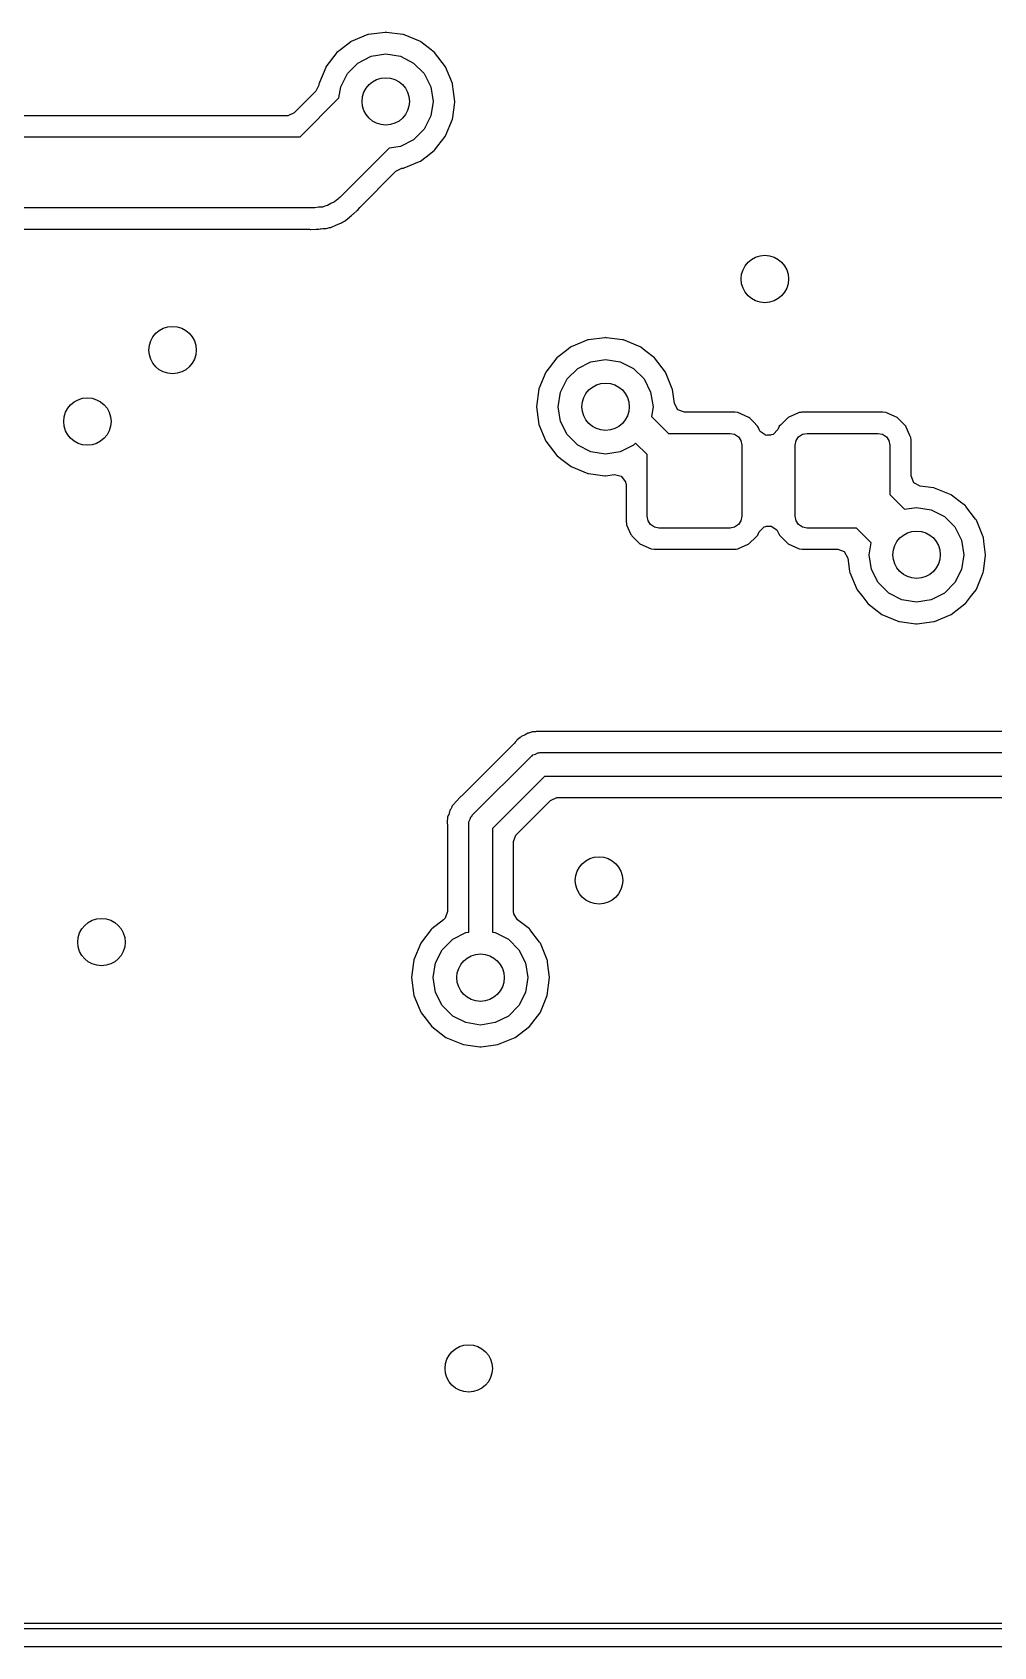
# Model space of a CAD drawing. Extents: x 124.6 to 173.9, y -108.3 to -87.7.
# Drawn here: x 142.42 to 150.53, y -108.35 to -94.72 of the extents above; entities that cross this region are included whole.
import ezdxf

# ---------------------------------------------------------------- set-up
doc = ezdxf.new("R2010")
doc.units = 0
doc.layers.add('BLACK', color=7, linetype='CONTINUOUS')

msp = doc.modelspace()

# ---------------------------------------------------------------- linework, layer by layer
at = {"layer": 'BLACK', "linetype": 'CONTINUOUS'}
for p, q in [((145.249, -94.7366), (145.108, -94.7949)), ((145.255, -94.7358), (145.249, -94.7366)), ((145.394, -94.7174), (145.255, -94.7358)), ((145.255, -94.7358), (145.255, -94.7358)), ((145.4, -94.7167), (145.394, -94.7174)), ((145.406, -94.7174), (145.4, -94.7167)), ((145.545, -94.7358), (145.406, -94.7174)), ((145.551, -94.7366), (145.545, -94.7358)), ((145.545, -94.7358), (145.545, -94.7358)), ((145.692, -94.7949), (145.551, -94.7366)), ((144.988, -94.8876), (144.895, -95.0084)), ((145.018, -94.864), (144.988, -94.8876)), ((145.104, -94.7983), (145.018, -94.864)), ((145.108, -94.7949), (145.104, -94.7983)), ((145.104, -94.7983), (145.104, -94.7983)), ((145.696, -94.7983), (145.692, -94.7949)), ((145.782, -94.864), (145.696, -94.7983)), ((145.696, -94.7983), (145.696, -94.7983)), ((145.812, -94.8876), (145.782, -94.864)), ((145.905, -95.0084), (145.812, -94.8876)), ((144.893, -95.0136), (144.84, -95.1418)), ((144.895, -95.0084), (144.893, -95.0136)), ((145.076, -95.0649), (145.165, -94.9764)), ((145.165, -94.9764), (145.276, -94.9196)), ((145.276, -94.9196), (145.4, -94.9)), ((145.4, -94.9), (145.524, -94.9196)), ((145.524, -94.9196), (145.635, -94.9764)), ((145.635, -94.9764), (145.724, -95.0649)), ((145.963, -95.149), (145.905, -95.0084)), ((144.836, -95.1547), (144.835, -95.1636)), ((144.837, -95.149), (144.836, -95.1547)), ((144.84, -95.1418), (144.837, -95.149)), ((145.02, -95.1764), (145.076, -95.0649)), ((145.724, -95.0649), (145.78, -95.1764)), ((145.964, -95.1547), (145.963, -95.149)), ((145.972, -95.2162), (145.964, -95.1547)), ((145.964, -95.1547), (145.964, -95.1547)), ((144.81, -95.2135), (144.627, -95.3964)), ((144.676, -95.6), (145.005, -95.2712)), ((144.835, -95.1636), (144.81, -95.2135)), ((145.005, -95.2712), (145.02, -95.1764)), ((145.78, -95.1764), (145.8, -95.3)), ((145.983, -95.3), (145.972, -95.2162)), ((144.566, -95.4217), (141.863, -95.4217)), ((144.574, -95.4214), (144.566, -95.4217)), ((144.627, -95.3964), (144.574, -95.4214)), ((145.78, -95.4236), (145.724, -95.5351)), ((145.8, -95.3), (145.78, -95.4236)), ((145.965, -95.4362), (145.983, -95.3056)), ((145.983, -95.3056), (145.983, -95.3)), ((145.724, -95.5351), (145.635, -95.6236)), ((145.905, -95.5916), (145.963, -95.451)), ((145.963, -95.451), (145.965, -95.4362)), ((141.8, -95.6), (144.676, -95.6)), ((145.429, -95.6954), (145.012, -96.1121)), ((145.524, -95.6804), (145.429, -95.6954)), ((145.635, -95.6236), (145.524, -95.6804)), ((145.812, -95.7124), (145.84, -95.676)), ((145.84, -95.676), (145.902, -95.5961)), ((145.902, -95.5961), (145.905, -95.5916)), ((145.902, -95.5961), (145.902, -95.5961)), ((145.556, -95.8612), (145.686, -95.8073)), ((145.686, -95.8073), (145.692, -95.8051)), ((145.692, -95.8051), (145.741, -95.7676)), ((145.741, -95.7676), (145.808, -95.7159)), ((145.808, -95.7159), (145.812, -95.7124)), ((145.18, -96.1959), (145.486, -95.8899)), ((145.486, -95.8899), (145.536, -95.8653)), ((145.536, -95.8653), (145.551, -95.8634)), ((145.551, -95.8634), (145.556, -95.8612)), ((145.556, -95.8612), (145.556, -95.8612)), ((145.012, -96.1121), (145.004, -96.1185)), ((144.8, -96.2), (141.924, -96.2)), ((144.833, -96.1939), (144.8, -96.2)), ((144.866, -96.1927), (144.833, -96.1939)), ((144.886, -96.1839), (144.866, -96.1927)), ((144.908, -96.1799), (144.886, -96.1839)), ((144.936, -96.1624), (144.908, -96.1799)), ((144.967, -96.1493), (144.936, -96.1624)), ((144.995, -96.1264), (144.967, -96.1493)), ((145.002, -96.1222), (144.995, -96.1264)), ((145.004, -96.1185), (145.002, -96.1222)), ((145.123, -96.2534), (145.128, -96.249)), ((145.128, -96.249), (145.159, -96.2217)), ((145.159, -96.2217), (145.164, -96.2177)), ((145.164, -96.2177), (145.169, -96.21)), ((145.169, -96.21), (145.18, -96.1959)), ((142.034, -96.3783), (144.737, -96.3783)), ((144.737, -96.3783), (144.753, -96.3801)), ((144.753, -96.3801), (144.755, -96.3803)), ((144.755, -96.3803), (144.761, -96.3817)), ((144.761, -96.3817), (144.767, -96.3813)), ((144.767, -96.3813), (144.813, -96.3785)), ((144.767, -96.3813), (144.767, -96.3813)), ((144.813, -96.3785), (144.818, -96.3783)), ((144.818, -96.3783), (144.834, -96.3783)), ((144.834, -96.3783), (144.845, -96.3767)), ((144.845, -96.3767), (144.852, -96.376)), ((144.852, -96.376), (144.868, -96.375)), ((144.868, -96.375), (144.892, -96.3736)), ((144.892, -96.3736), (144.898, -96.3732)), ((144.892, -96.3736), (144.892, -96.3736)), ((144.898, -96.3732), (144.908, -96.3696)), ((144.908, -96.3696), (144.925, -96.3653)), ((144.925, -96.3653), (144.936, -96.3638)), ((144.925, -96.3653), (144.925, -96.3653)), ((144.936, -96.3638), (144.941, -96.3612)), ((144.941, -96.3612), (144.977, -96.3448)), ((144.941, -96.3612), (144.941, -96.3612)), ((144.977, -96.3448), (144.984, -96.3422)), ((144.984, -96.3422), (145.021, -96.3287)), ((145.021, -96.3287), (145.027, -96.3267)), ((145.027, -96.3267), (145.035, -96.3204)), ((145.035, -96.3204), (145.051, -96.3115)), ((145.051, -96.3115), (145.06, -96.3071)), ((145.06, -96.3071), (145.095, -96.2772)), ((145.095, -96.2772), (145.1, -96.2729)), ((145.1, -96.2729), (145.112, -96.2646)), ((145.112, -96.2646), (145.123, -96.2534)), ((147.105, -97.3152), (146.964, -97.3735)), ((147.111, -97.3144), (147.105, -97.3152)), ((147.25, -97.296), (147.111, -97.3144)), ((147.111, -97.3144), (147.111, -97.3144)), ((147.256, -97.2953), (147.25, -97.296)), ((147.262, -97.296), (147.256, -97.2953)), ((147.398, -97.3139), (147.262, -97.296)), ((147.401, -97.3144), (147.398, -97.3139)), ((147.407, -97.3152), (147.401, -97.3144)), ((147.401, -97.3144), (147.401, -97.3144)), ((147.548, -97.3735), (147.407, -97.3152)), ((146.844, -97.4662), (146.751, -97.587)), ((146.925, -97.4033), (146.844, -97.4662)), ((146.96, -97.3769), (146.925, -97.4033)), ((146.964, -97.3735), (146.96, -97.3769)), ((146.96, -97.3769), (146.96, -97.3769)), ((147.552, -97.3769), (147.548, -97.3735)), ((147.587, -97.4033), (147.552, -97.3769)), ((147.552, -97.3769), (147.552, -97.3769)), ((147.668, -97.4662), (147.587, -97.4033)), ((147.761, -97.587), (147.668, -97.4662)), ((146.751, -97.587), (146.693, -97.7276)), ((146.932, -97.6435), (147.021, -97.555)), ((147.021, -97.555), (147.132, -97.4982)), ((147.132, -97.4982), (147.256, -97.4786)), ((147.256, -97.4786), (147.38, -97.4982)), ((147.38, -97.4982), (147.491, -97.555)), ((147.491, -97.555), (147.58, -97.6435)), ((147.819, -97.7276), (147.761, -97.587)), ((146.693, -97.7276), (146.673, -97.8786)), ((146.876, -97.755), (146.932, -97.6435)), ((147.58, -97.6435), (147.636, -97.755)), ((147.82, -97.7332), (147.819, -97.7276)), ((147.82, -97.7333), (147.82, -97.7332)), ((147.836, -97.8501), (147.82, -97.7333)), ((146.673, -97.8786), (146.693, -98.0296)), ((146.856, -97.8786), (146.876, -97.755)), ((146.876, -98.0022), (146.856, -97.8786)), ((147.636, -97.755), (147.656, -97.8786)), ((147.656, -97.8786), (147.643, -97.961)), ((147.866, -97.9051), (147.836, -97.8501)), ((146.932, -98.1137), (146.876, -98.0022)), ((147.643, -97.961), (147.786, -98.1036)), ((147.921, -97.9253), (147.866, -97.9051)), ((148.328, -97.9253), (147.921, -97.9253)), ((148.347, -97.9253), (148.328, -97.9253)), ((148.371, -97.9281), (148.347, -97.9253)), ((148.466, -97.97), (148.371, -97.9281)), ((148.472, -97.9756), (148.466, -97.97)), ((148.503, -98.007), (148.472, -97.9756)), ((148.539, -98.0432), (148.503, -98.007)), ((148.79, -97.9759), (148.731, -98.0348)), ((148.796, -97.9703), (148.79, -97.9759)), ((148.803, -97.967), (148.796, -97.9703)), ((148.885, -97.9308), (148.803, -97.967)), ((148.803, -97.967), (148.803, -97.967)), ((148.89, -97.9282), (148.885, -97.9308)), ((148.885, -97.9308), (148.885, -97.9308)), ((148.904, -97.9265), (148.89, -97.9282)), ((148.912, -97.9256), (148.904, -97.9265)), ((148.915, -97.9253), (148.912, -97.9256)), ((148.912, -97.9256), (148.912, -97.9256)), ((149.26, -97.9253), (148.915, -97.9253)), ((149.597, -97.9253), (149.26, -97.9253)), ((149.621, -97.9281), (149.597, -97.9253)), ((149.716, -97.97), (149.621, -97.9281)), ((149.722, -97.9756), (149.716, -97.97)), ((149.753, -98.007), (149.722, -97.9756)), ((149.789, -98.0432), (149.753, -98.007)), ((146.693, -98.0296), (146.751, -98.1702)), ((147.021, -98.2022), (146.932, -98.1137)), ((147.786, -98.1036), (148.306, -98.1036)), ((148.306, -98.1036), (148.344, -98.1112)), ((148.344, -98.1112), (148.377, -98.1329)), ((148.377, -98.1329), (148.398, -98.1653)), ((148.543, -98.0505), (148.539, -98.0432)), ((148.552, -98.0716), (148.543, -98.0505)), ((148.561, -98.0875), (148.552, -98.0716)), ((148.61, -98.1205), (148.561, -98.0875)), ((148.621, -98.1193), (148.61, -98.1205)), ((148.649, -98.1199), (148.621, -98.1193)), ((148.653, -98.1159), (148.649, -98.1199)), ((148.669, -98.1141), (148.653, -98.1159)), ((148.71, -98.0715), (148.669, -98.1141)), ((148.719, -98.051), (148.71, -98.0715)), ((148.722, -98.0436), (148.719, -98.051)), ((148.731, -98.0348), (148.722, -98.0436)), ((148.864, -98.1653), (148.885, -98.1329)), ((148.885, -98.1329), (148.918, -98.1112)), ((148.918, -98.1112), (148.956, -98.1036)), ((148.956, -98.1036), (149.556, -98.1036)), ((149.556, -98.1036), (149.594, -98.1112)), ((149.594, -98.1112), (149.627, -98.1329)), ((149.627, -98.1329), (149.648, -98.1653)), ((149.793, -98.0505), (149.789, -98.0432)), ((149.824, -98.1217), (149.793, -98.0505)), ((149.793, -98.0505), (149.793, -98.0505)), ((149.832, -98.138), (149.824, -98.1217)), ((149.834, -98.1623), (149.832, -98.138)), ((146.751, -98.1702), (146.844, -98.291)), ((146.844, -98.291), (146.848, -98.2945)), ((146.848, -98.2945), (146.887, -98.3245)), ((147.132, -98.259), (147.021, -98.2022)), ((147.256, -98.2786), (147.132, -98.259)), ((147.38, -98.259), (147.256, -98.2786)), ((147.491, -98.2022), (147.38, -98.259)), ((147.508, -98.1853), (147.491, -98.2022)), ((147.606, -98.2833), (147.508, -98.1853)), ((147.606, -98.8036), (147.606, -98.2833)), ((148.398, -98.1653), (148.406, -98.2036)), ((148.406, -98.2036), (148.406, -98.8036)), ((148.856, -98.2036), (148.864, -98.1653)), ((148.856, -98.8036), (148.856, -98.2036)), ((149.648, -98.1653), (149.656, -98.2036)), ((149.656, -98.2036), (149.656, -98.6209)), ((149.834, -98.1648), (149.834, -98.1623)), ((149.834, -98.4633), (149.834, -98.1648)), ((146.887, -98.3245), (146.964, -98.3837)), ((146.964, -98.3837), (147.105, -98.442)), ((147.105, -98.442), (147.111, -98.4428)), ((147.111, -98.4428), (147.111, -98.4428)), ((147.111, -98.4428), (147.25, -98.4611)), ((147.25, -98.4611), (147.256, -98.4619)), ((147.256, -98.4619), (147.33, -98.4521)), ((147.33, -98.4521), (147.388, -98.465)), ((147.388, -98.465), (147.424, -98.5119)), ((147.424, -98.5119), (147.428, -98.5379)), ((147.428, -98.5379), (147.428, -98.6925)), ((149.857, -98.5218), (149.834, -98.4633)), ((149.91, -98.5491), (149.857, -98.5218)), ((150.002, -98.5613), (149.91, -98.5491)), ((150.026, -98.5644), (150.002, -98.5613)), ((150.032, -98.5652), (150.026, -98.5644)), ((150.026, -98.5644), (150.026, -98.5644)), ((150.173, -98.6235), (150.032, -98.5652)), ((147.428, -98.6925), (147.428, -98.8449)), ((149.656, -98.6209), (149.78, -98.7446)), ((150.177, -98.6269), (150.173, -98.6235)), ((150.263, -98.6925), (150.177, -98.6269)), ((150.177, -98.6269), (150.177, -98.6269)), ((150.271, -98.6988), (150.263, -98.6925)), ((150.293, -98.7162), (150.271, -98.6988)), ((147.614, -98.8419), (147.606, -98.8036)), ((148.406, -98.8036), (148.398, -98.8419)), ((148.864, -98.8419), (148.856, -98.8036)), ((149.78, -98.7446), (149.881, -98.7286)), ((149.881, -98.7286), (150.005, -98.7482)), ((150.005, -98.7482), (150.116, -98.805)), ((150.116, -98.805), (150.205, -98.8935)), ((150.297, -98.7207), (150.293, -98.7162)), ((150.379, -98.828), (150.297, -98.7207)), ((150.386, -98.837), (150.379, -98.828)), ((150.444, -98.9776), (150.386, -98.837)), ((147.428, -98.8449), (147.431, -98.8692)), ((147.431, -98.8692), (147.433, -98.8751)), ((147.433, -98.8751), (147.433, -98.8751)), ((147.433, -98.8751), (147.47, -98.9567)), ((147.47, -98.9567), (147.47, -98.9567)), ((147.47, -98.9567), (147.473, -98.964)), ((147.473, -98.964), (147.478, -98.9696)), ((147.478, -98.9696), (147.54, -99.0313)), ((147.635, -98.8743), (147.614, -98.8419)), ((147.668, -98.896), (147.635, -98.8743)), ((147.706, -98.9036), (147.668, -98.896)), ((148.306, -98.9036), (147.706, -98.9036)), ((148.344, -98.896), (148.306, -98.9036)), ((148.377, -98.8743), (148.344, -98.896)), ((148.398, -98.8419), (148.377, -98.8743)), ((148.466, -99.0369), (148.526, -98.9776)), ((148.526, -98.9776), (148.534, -98.9692)), ((148.534, -98.9692), (148.54, -98.9636)), ((148.54, -98.9636), (148.544, -98.9549)), ((148.544, -98.9549), (148.552, -98.9357)), ((148.552, -98.9357), (148.593, -98.8931)), ((148.593, -98.8931), (148.609, -98.8913)), ((148.609, -98.8913), (148.613, -98.8872)), ((148.613, -98.8872), (148.641, -98.8879)), ((148.641, -98.8879), (148.652, -98.8867)), ((148.652, -98.8867), (148.701, -98.9197)), ((148.701, -98.9197), (148.71, -98.9356)), ((148.71, -98.9356), (148.723, -98.964)), ((148.723, -98.964), (148.728, -98.9696)), ((148.728, -98.9696), (148.79, -99.0313)), ((148.885, -98.8743), (148.864, -98.8419)), ((148.918, -98.896), (148.885, -98.8743)), ((148.956, -98.9036), (148.918, -98.896)), ((149.373, -98.9036), (148.956, -98.9036)), ((149.497, -99.0275), (149.373, -98.9036)), ((150.205, -98.8935), (150.261, -99.005)), ((150.445, -98.9833), (150.444, -98.9776)), ((147.54, -99.0313), (147.546, -99.0372)), ((147.546, -99.0372), (147.641, -99.0791)), ((147.641, -99.0791), (147.665, -99.0819)), ((147.665, -99.0819), (148.002, -99.0819)), ((148.002, -99.0819), (148.347, -99.0819)), ((148.347, -99.0819), (148.35, -99.0816)), ((148.35, -99.0816), (148.358, -99.0807)), ((148.35, -99.0816), (148.35, -99.0816)), ((148.358, -99.0807), (148.372, -99.079)), ((148.372, -99.079), (148.378, -99.0764)), ((148.378, -99.0764), (148.459, -99.0402)), ((148.378, -99.0764), (148.378, -99.0764)), ((148.459, -99.0402), (148.466, -99.0369)), ((148.459, -99.0402), (148.459, -99.0402)), ((148.79, -99.0313), (148.796, -99.0372)), ((148.796, -99.0372), (148.891, -99.0791)), ((148.891, -99.0791), (148.915, -99.0819)), ((148.915, -99.0819), (148.926, -99.0819)), ((148.926, -99.0819), (149.216, -99.0819)), ((149.216, -99.0819), (149.271, -99.1021)), ((149.271, -99.1021), (149.301, -99.1571)), ((149.481, -99.1286), (149.497, -99.0275)), ((150.261, -99.005), (150.281, -99.1286)), ((150.45, -99.0174), (150.445, -98.9833)), ((150.445, -98.9833), (150.445, -98.9833)), ((150.464, -99.1286), (150.45, -99.0174)), ((149.301, -99.1571), (149.316, -99.268)), ((149.501, -99.2522), (149.481, -99.1286)), ((150.281, -99.1286), (150.261, -99.2522)), ((150.446, -99.268), (150.464, -99.1342)), ((150.464, -99.1342), (150.464, -99.1286)), ((149.316, -99.268), (149.318, -99.2796)), ((149.318, -99.2796), (149.376, -99.4202)), ((149.557, -99.3637), (149.501, -99.2522)), ((149.646, -99.4522), (149.557, -99.3637)), ((150.205, -99.3637), (150.116, -99.4522)), ((150.261, -99.2522), (150.205, -99.3637)), ((150.386, -99.4202), (150.444, -99.2796)), ((150.444, -99.2796), (150.446, -99.268)), ((149.376, -99.4202), (149.379, -99.4247)), ((149.379, -99.4247), (149.379, -99.4247)), ((149.379, -99.4247), (149.426, -99.485)), ((149.426, -99.485), (149.469, -99.541)), ((149.757, -99.509), (149.646, -99.4522)), ((149.881, -99.5286), (149.757, -99.509)), ((150.005, -99.509), (149.881, -99.5286)), ((150.116, -99.4522), (150.005, -99.509)), ((150.293, -99.541), (150.336, -99.485)), ((150.336, -99.485), (150.383, -99.4247)), ((150.383, -99.4247), (150.386, -99.4202)), ((150.383, -99.4247), (150.383, -99.4247)), ((149.469, -99.541), (149.473, -99.5445)), ((149.473, -99.5445), (149.523, -99.5825)), ((149.523, -99.5825), (149.589, -99.6337)), ((149.589, -99.6337), (149.73, -99.692)), ((150.032, -99.692), (150.173, -99.6337)), ((150.173, -99.6337), (150.239, -99.5825)), ((150.239, -99.5825), (150.289, -99.5445)), ((150.289, -99.5445), (150.293, -99.541)), ((149.73, -99.692), (149.736, -99.6928)), ((149.736, -99.6928), (149.736, -99.6928)), ((149.736, -99.6928), (149.875, -99.7111)), ((149.875, -99.7111), (149.881, -99.7119)), ((149.881, -99.7119), (149.887, -99.7111)), ((149.887, -99.7111), (150.026, -99.6928)), ((150.026, -99.6928), (150.032, -99.692)), ((150.026, -99.6928), (150.026, -99.6928)), ((146.486, -100.721), (146.038, -101.168)), ((146.493, -100.712), (146.486, -100.721)), ((146.505, -100.697), (146.493, -100.712)), ((146.51, -100.69), (146.505, -100.697)), ((146.518, -100.685), (146.51, -100.69)), ((146.534, -100.673), (146.518, -100.685)), ((146.538, -100.668), (146.534, -100.673)), ((146.543, -100.665), (146.538, -100.668)), ((146.548, -100.662), (146.543, -100.665)), ((146.566, -100.655), (146.548, -100.662)), ((146.548, -100.662), (146.548, -100.662)), ((146.577, -100.649), (146.566, -100.655)), ((146.591, -100.64), (146.577, -100.649)), ((146.598, -100.636), (146.591, -100.64)), ((146.591, -100.64), (146.591, -100.64)), ((146.606, -100.634), (146.598, -100.636)), ((146.609, -100.634), (146.606, -100.634)), ((146.606, -100.634), (146.606, -100.634)), ((146.627, -100.628), (146.609, -100.634)), ((146.63, -100.627), (146.627, -100.628)), ((146.638, -100.624), (146.63, -100.627)), ((146.63, -100.627), (146.63, -100.627)), ((146.646, -100.624), (146.638, -100.624)), ((146.665, -100.623), (146.646, -100.624)), ((146.646, -100.624), (146.646, -100.624)), ((146.67, -100.622), (146.665, -100.623)), ((146.674, -100.622), (146.67, -100.622)), ((146.67, -100.622), (146.67, -100.622)), ((146.692, -100.622), (146.674, -100.622)), ((146.695, -100.622), (146.692, -100.622)), ((146.741, -100.62), (146.695, -100.622)), ((146.746, -100.621), (146.741, -100.62)), ((146.75, -100.622), (146.746, -100.621)), ((153.863, -100.622), (146.75, -100.622)), ((146.129, -101.329), (146.629, -100.829)), ((146.629, -100.829), (146.636, -100.826)), ((146.636, -100.826), (146.641, -100.819)), ((146.641, -100.819), (146.663, -100.812)), ((146.663, -100.812), (146.684, -100.801)), ((146.684, -100.801), (146.692, -100.802)), ((146.692, -100.802), (146.7, -100.8)), ((146.7, -100.8), (154.1, -100.8)), ((146.741, -101), (146.3, -101.441)), ((154.1, -101), (146.741, -101)), ((145.941, -101.285), (145.937, -101.303)), ((145.946, -101.279), (145.941, -101.285)), ((145.948, -101.276), (145.946, -101.279)), ((145.946, -101.279), (145.946, -101.279)), ((145.957, -101.259), (145.948, -101.276)), ((145.958, -101.256), (145.957, -101.259)), ((145.961, -101.249), (145.958, -101.256)), ((145.958, -101.256), (145.958, -101.256)), ((145.979, -101.229), (145.961, -101.249)), ((145.982, -101.225), (145.979, -101.229)), ((145.983, -101.225), (145.982, -101.225)), ((145.985, -101.222), (145.983, -101.225)), ((145.998, -101.209), (145.985, -101.222)), ((146, -101.206), (145.998, -101.209)), ((146.026, -101.179), (146, -101.206)), ((146.031, -101.173), (146.026, -101.179)), ((146.026, -101.179), (146.026, -101.179)), ((146.035, -101.171), (146.031, -101.173)), ((146.038, -101.168), (146.035, -101.171)), ((146.504, -101.49), (146.79, -101.204)), ((146.79, -101.204), (146.844, -101.179)), ((146.844, -101.179), (146.851, -101.178)), ((146.851, -101.178), (153.835, -101.178)), ((145.919, -101.377), (145.917, -101.386)), ((145.917, -101.386), (145.918, -101.394)), ((145.918, -101.394), (145.921, -101.413)), ((145.922, -101.357), (145.919, -101.377)), ((145.921, -101.413), (145.922, -101.425)), ((145.928, -101.331), (145.922, -101.345)), ((145.922, -101.345), (145.922, -101.351)), ((145.922, -101.351), (145.922, -101.357)), ((145.922, -101.425), (145.922, -102.142)), ((145.932, -101.322), (145.928, -101.331)), ((145.935, -101.31), (145.932, -101.322)), ((145.937, -101.303), (145.935, -101.31)), ((146.1, -101.4), (146.102, -101.392)), ((146.1, -102.316), (146.1, -101.4)), ((146.101, -101.384), (146.112, -101.363)), ((146.102, -101.392), (146.101, -101.384)), ((146.112, -101.363), (146.119, -101.341)), ((146.119, -101.341), (146.126, -101.336)), ((146.126, -101.336), (146.129, -101.329)), ((146.3, -101.441), (146.3, -102.316)), ((146.478, -101.551), (146.499, -101.496)), ((146.478, -102.142), (146.478, -101.551)), ((146.499, -101.496), (146.504, -101.49)), ((145.888, -102.211), (145.788, -102.288)), ((145.901, -102.198), (145.888, -102.211)), ((145.922, -102.142), (145.901, -102.198)), ((146.48, -102.161), (146.478, -102.142)), ((146.512, -102.211), (146.48, -102.161)), ((146.612, -102.288), (146.512, -102.211)), ((145.784, -102.292), (145.702, -102.399)), ((145.788, -102.288), (145.784, -102.292)), ((145.876, -102.465), (145.965, -102.376)), ((145.965, -102.376), (146.076, -102.32)), ((146.076, -102.32), (146.1, -102.316)), ((146.3, -102.316), (146.324, -102.32)), ((146.324, -102.32), (146.435, -102.376)), ((146.435, -102.376), (146.524, -102.465)), ((146.616, -102.292), (146.612, -102.288)), ((146.698, -102.399), (146.616, -102.292)), ((145.695, -102.408), (145.637, -102.549)), ((145.702, -102.399), (145.695, -102.408)), ((145.82, -102.576), (145.876, -102.465)), ((146.524, -102.465), (146.58, -102.576)), ((146.705, -102.408), (146.698, -102.399)), ((146.763, -102.549), (146.705, -102.408)), ((145.634, -102.57), (145.617, -102.7)), ((145.636, -102.555), (145.634, -102.57)), ((145.637, -102.549), (145.636, -102.555)), ((145.636, -102.555), (145.636, -102.555)), ((145.8, -102.7), (145.82, -102.576)), ((146.58, -102.576), (146.6, -102.7)), ((146.764, -102.555), (146.763, -102.549)), ((146.766, -102.57), (146.764, -102.555)), ((146.764, -102.555), (146.764, -102.555)), ((146.783, -102.7), (146.766, -102.57)), ((145.617, -102.7), (145.637, -102.851)), ((145.82, -102.824), (145.8, -102.7)), ((146.6, -102.7), (146.58, -102.824)), ((146.763, -102.851), (146.783, -102.7)), ((145.637, -102.851), (145.695, -102.992)), ((145.876, -102.935), (145.82, -102.824)), ((146.58, -102.824), (146.524, -102.935)), ((146.705, -102.992), (146.763, -102.851)), ((145.695, -102.992), (145.698, -102.996)), ((145.698, -102.996), (145.698, -102.996)), ((145.698, -102.996), (145.72, -103.025)), ((145.72, -103.025), (145.788, -103.112)), ((145.965, -103.024), (145.876, -102.935)), ((146.076, -103.08), (145.965, -103.024)), ((146.435, -103.024), (146.324, -103.08)), ((146.524, -102.935), (146.435, -103.024)), ((146.612, -103.112), (146.68, -103.025)), ((146.68, -103.025), (146.702, -102.996)), ((146.702, -102.996), (146.705, -102.992)), ((146.702, -102.996), (146.702, -102.996)), ((145.788, -103.112), (145.908, -103.205)), ((146.2, -103.1), (146.076, -103.08)), ((146.324, -103.08), (146.2, -103.1)), ((146.492, -103.205), (146.612, -103.112)), ((145.908, -103.205), (146.049, -103.263)), ((146.049, -103.263), (146.055, -103.264)), ((146.055, -103.264), (146.055, -103.264)), ((146.055, -103.264), (146.194, -103.283)), ((146.194, -103.283), (146.2, -103.283)), ((146.2, -103.283), (146.206, -103.283)), ((146.206, -103.283), (146.345, -103.264)), ((146.345, -103.264), (146.351, -103.263)), ((146.345, -103.264), (146.345, -103.264)), ((146.351, -103.263), (146.492, -103.205)), ((133.85, -108.15), (170.15, -108.15)), ((170.124, -108.2), (133.86, -108.2)), ((170.15, -108.35), (133.85, -108.35))]:
    msp.add_line(p, q, dxfattribs=at)
at = {"layer": 'BLACK'}
for centre in [(145.4, -95.3), (148.6, -96.8), (143.6, -97.4), (147.256, -97.8786), (142.881, -98.0036), (149.881, -99.1286), (147.2, -101.879), (143, -102.4), (146.2, -102.7), (146.1, -106)]:
    msp.add_circle(centre, 0.2, dxfattribs=at)

doc.saveas('drawing.dxf')
